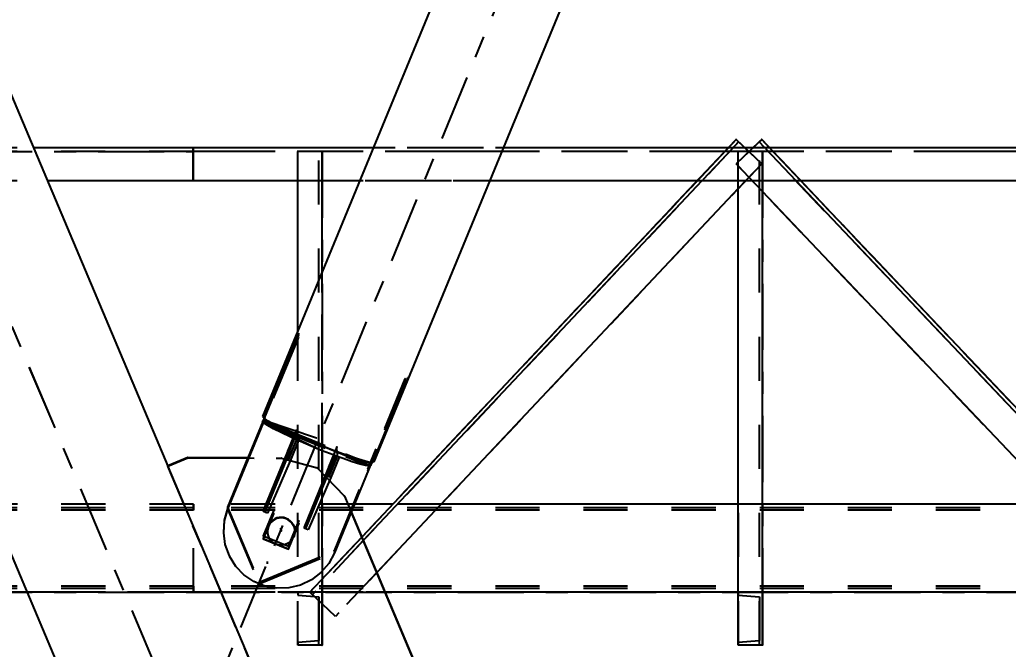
# Model space of a CAD drawing. Header units: millimetres. Extents: x 2368 to 8313, y 7493 to 11698.
# Drawn here: x 4962.84 to 5007.71, y 11270.83 to 11299.4 of the extents above; entities that cross this region are included whole.
import ezdxf

# ---------------------------------------------------------------- set-up
doc = ezdxf.new("R2010")
doc.units = ezdxf.units.MM
for name, pattern in [('XKITLINE00', [0]), ('XKITLINE02', [4, 2, -2]), ('XKITLINE03', [6, 3, -1, 1, -1])]:
    doc.linetypes.add(name, pattern=pattern)
doc.styles.add('ROMANS', font='romans.shx')
doc.dimstyles.new('MD300', dxfattribs={"dimtxt": 2.5, "dimasz": 2.5, "dimexe": 1, "dimexo": 1, "dimgap": 0.5, "dimtad": 1, "dimdec": 1, "dimlfac": 50, "dimrnd": 0.5, "dimdsep": 46, "dimtxsty": 'ROMANS', "dimcen": 1, "dimclrd": 146, "dimclre": 146, "dimclrt": 30, "dimadec": 1, "dimazin": 2, "dimtfac": 1, "dimtdec": 1, "dimtmove": 0, "dimatfit": 1, "dimfxl": 1, "dimtolj": 1, "dimtzin": 0, "dimlwd": -1, "dimlwe": -1, "dimarcsym": 0})

# ---------------------------------------------------------------- blocks, each defined once
blk = doc.blocks.new('*D36')
at = {"color": 146, "transparency": 16777216}
for p, q in [((3888.588, 11276.272), (3888.588, 10979.265)), ((5216.588, 11054.98), (5216.588, 10979.265)), ((3891.088, 10980.265), (5214.088, 10980.265))]:
    blk.add_line(p, q, dxfattribs=at)
for points in [[(3891.088, 10980.681), (3891.088, 10979.848), (3888.588, 10980.265)], [(5214.088, 10980.681), (5214.088, 10979.848), (5216.588, 10980.265)]]:
    blk.add_solid(points, dxfattribs=at)
at = {"layer": 'Defpoints', "color": 0, "transparency": 16777216}
for p in [(3888.588, 11277.272), (5216.588, 11055.98), (5216.588, 10980.265)]:
    blk.add_point(p, dxfattribs=at)
at = {"color": 30, "transparency": 16777216, "insert": (4552.588, 10982.015), "char_height": 2.5, "attachment_point": 5, "style": 'ROMANS'}
blk.add_mtext('\\A1;66400', dxfattribs=at)
blk = doc.blocks.new('*D38')
at = {"color": 146, "transparency": 16777216}
for p, q in [((3888.584, 11276.27), (3888.584, 10968.162)), ((6544.588, 11276.271), (6544.588, 10968.162)), ((6542.088, 10969.162), (3891.084, 10969.162))]:
    blk.add_line(p, q, dxfattribs=at)
for points in [[(3891.084, 10969.579), (3891.084, 10968.745), (3888.584, 10969.162)], [(6542.088, 10969.579), (6542.088, 10968.745), (6544.588, 10969.162)]]:
    blk.add_solid(points, dxfattribs=at)
at = {"layer": 'Defpoints', "color": 0, "transparency": 16777216}
for p in [(3888.584, 11277.27), (6544.588, 11277.271), (3888.584, 10969.162)]:
    blk.add_point(p, dxfattribs=at)
at = {"color": 30, "transparency": 16777216, "insert": (5216.586, 10970.912), "char_height": 2.5, "attachment_point": 5, "style": 'ROMANS'}
blk.add_mtext('\\A1;132800', dxfattribs=at)

msp = doc.modelspace()

# ---------------------------------------------------------------- linework, layer by layer
at = {"color": 8, "linetype": 'XKITLINE03'}
for p, q in [((4970.5881, 11266.2684), (5052.5881, 11465.4767)), ((4970.5882, 11266.2684), (5052.5882, 11465.4767)), ((4888.5881, 11460.5251), (5052.5881, 11072.0118)), ((4888.5882, 11460.5251), (5052.5882, 11072.0118)), ((4975.4816, 11285.0773), (4972.2719, 11277.2799)), ((4975.4815, 11285.0773), (4972.2719, 11277.2799)), ((4975.4837, 11284.9977), (4972.274, 11277.2002)), ((4975.4836, 11284.9977), (4972.274, 11277.2002)), ((4977.1201, 11275.3006), (4980.3298, 11283.0981)), ((4977.1201, 11275.3006), (4980.3297, 11283.0981)), ((4977.1222, 11275.221), (4980.3319, 11283.0185)), ((4977.1222, 11275.221), (4980.3318, 11283.0185)), ((4973.8614, 11281.1778), (4973.8746, 11281.1969)), ((4973.8614, 11281.1778), (4973.8746, 11281.1969)), ((4973.8759, 11281.1473), (4973.8614, 11281.1778)), ((4973.8759, 11281.1473), (4973.8614, 11281.1778)), ((4973.8746, 11281.1969), (4978.7506, 11279.2063)), ((4973.8746, 11281.1969), (4978.7506, 11279.2063)), ((4978.752, 11279.1568), (4973.8759, 11281.1473)), ((4978.7519, 11279.1568), (4973.8759, 11281.1473)), ((4976.3071, 11280.4113), (4973.9282, 11281.2047)), ((4973.9282, 11281.2047), (4978.6954, 11279.2586)), ((4976.307, 11280.4113), (4973.9282, 11281.2047)), ((4973.9282, 11281.2047), (4978.6954, 11279.2586)), ((4976.3194, 11279.9424), (4973.9311, 11281.095)), ((4973.9311, 11281.095), (4978.6983, 11279.1489)), ((4976.3195, 11279.9424), (4973.9312, 11281.095)), ((4973.9312, 11281.095), (4978.6983, 11279.1489)), ((4973.9828, 11277.1974), (4975.3866, 11280.6076)), ((4973.9829, 11277.1974), (4975.3866, 11280.6076)), ((4973.9857, 11277.0912), (4975.3895, 11280.5015)), ((4973.9857, 11277.0912), (4975.3894, 11280.5015)), ((4975.3824, 11280.7669), (4975.003, 11279.8452)), ((4975.3824, 11280.7669), (4975.003, 11279.8452)), ((4975.3866, 11280.6076), (4975.3824, 11280.7669)), ((4975.3866, 11280.6076), (4975.3824, 11280.7669)), ((4975.3894, 11280.5015), (4975.3936, 11280.3422)), ((4975.3895, 11280.5015), (4975.3937, 11280.3422)), ((4975.3936, 11280.3422), (4975.0142, 11279.4205)), ((4975.3937, 11280.3422), (4975.0143, 11279.4205)), ((4977.2328, 11280.0114), (4976.8534, 11279.0898)), ((4977.2329, 11280.0114), (4976.8535, 11279.0898)), ((4977.2371, 11279.8522), (4977.2328, 11280.0114)), ((4977.2371, 11279.8522), (4977.2329, 11280.0114)), ((4975.8333, 11276.442), (4977.2371, 11279.8522)), ((4975.8334, 11276.442), (4977.2371, 11279.8522)), ((4975.8361, 11276.3358), (4977.2399, 11279.746)), ((4975.8362, 11276.3358), (4977.2399, 11279.746)), ((4977.2441, 11279.5868), (4976.8647, 11278.6651)), ((4977.2441, 11279.5868), (4976.8648, 11278.6651)), ((4977.2399, 11279.746), (4977.2441, 11279.5868)), ((4977.2399, 11279.746), (4977.2441, 11279.5868)), ((4969.5605, 11279.1374), (4970.4733, 11279.5199)), ((4977.3118, 11260.7745), (4969.5605, 11279.1374)), ((4969.5606, 11279.1374), (4970.4734, 11279.5199)), ((4977.3118, 11260.7745), (4969.5606, 11279.1374)), ((4970.4733, 11279.5199), (4974.7149, 11279.4976)), ((4970.4734, 11279.5199), (4974.7149, 11279.4976)), ((4974.7149, 11279.4976), (4976.3338, 11279.059)), ((4974.7149, 11279.4976), (4976.3339, 11279.059)), ((4978.7651, 11279.1759), (4978.7519, 11279.1568)), ((4978.7652, 11279.1759), (4978.752, 11279.1568)), ((4976.3338, 11279.059), (4977.5728, 11277.7804)), ((4976.3339, 11279.059), (4977.5729, 11277.7804)), ((4977.5728, 11277.7804), (4981.9168, 11267.4971)), ((4977.5729, 11277.7804), (4981.9168, 11267.4971)), ((4972.2719, 11277.2799), (4973.702, 11273.8754)), ((4972.2719, 11277.2799), (4973.702, 11273.8754)), ((4972.274, 11277.2002), (4973.7041, 11273.7958)), ((4972.274, 11277.2002), (4973.7041, 11273.7958)), ((4974.3571, 11277.1162), (4973.8866, 11275.9733)), ((4974.357, 11277.1162), (4973.8866, 11275.9733)), ((4974.3602, 11276.9959), (4973.8897, 11275.853)), ((4974.3602, 11276.9959), (4973.8898, 11275.853)), ((4974.3606, 11276.9818), (4973.8901, 11275.8389)), ((4974.3606, 11276.9818), (4973.8902, 11275.8389)), ((4973.9817, 11277.2416), (4973.9829, 11277.1974)), ((4973.9817, 11277.2416), (4973.9828, 11277.1974)), ((4973.9869, 11277.047), (4973.9857, 11277.0912)), ((4973.9868, 11277.047), (4973.9857, 11277.0912)), ((4975.0338, 11275.505), (4975.5043, 11276.6479)), ((4975.0339, 11275.505), (4975.5043, 11276.6479)), ((4975.037, 11275.3847), (4975.5075, 11276.5275)), ((4975.0371, 11275.3847), (4975.5075, 11276.5275)), ((4975.0374, 11275.3705), (4975.5079, 11276.5134)), ((4975.0375, 11275.3705), (4975.5079, 11276.5134)), ((4975.8321, 11276.4862), (4975.8333, 11276.442)), ((4975.8322, 11276.4862), (4975.8334, 11276.442)), ((4973.8866, 11275.9733), (4975.0339, 11275.505)), ((4973.8866, 11275.9733), (4975.0338, 11275.505)), ((4974.6956, 11276.3035), (4974.6984, 11276.1974)), ((4974.6957, 11276.3035), (4974.6985, 11276.1974)), ((4975.8373, 11276.2916), (4975.8361, 11276.3358)), ((4975.8373, 11276.2916), (4975.8362, 11276.3358)), ((4973.8897, 11275.853), (4975.037, 11275.3847)), ((4973.8898, 11275.853), (4975.0371, 11275.3847)), ((4973.8901, 11275.8389), (4975.0374, 11275.3705)), ((4973.8902, 11275.8389), (4975.0375, 11275.3705)), ((4973.702, 11273.8754), (4977.1201, 11275.3006)), ((4973.702, 11273.8754), (4977.1201, 11275.3006)), ((4973.7041, 11273.7958), (4977.1222, 11275.221)), ((4973.7041, 11273.7958), (4977.1222, 11275.221))]:
    msp.add_line(p, q, dxfattribs=at)
at = {"color": 8, "linetype": 'XKITLINE00'}
for p, q in [((5040.5349, 11443.3622), (4973.8633, 11281.3923)), ((5045.5866, 11441.2999), (4978.915, 11279.33)), ((4903.1527, 11436.455), (4969.5606, 11279.1356)), ((4895.6673, 11433.3218), (5037.8981, 11096.3795)), ((4975.4107, 11285.0424), (4973.8931, 11281.3556)), ((4975.4497, 11284.9967), (4973.9321, 11281.31)), ((4975.4315, 11285.0897), (4975.4107, 11285.0424)), ((4975.4557, 11285.024), (4975.4107, 11285.0424)), ((4975.4521, 11285.1302), (4975.4315, 11285.0897)), ((4975.4739, 11285.0724), (4975.4315, 11285.0897)), ((4975.4655, 11285.0479), (4975.4497, 11284.9967)), ((4975.4703, 11285.16), (4975.4521, 11285.1302)), ((4975.4846, 11285.176), (4975.4703, 11285.16)), ((4975.4917, 11285.1338), (4975.4814, 11285.0942)), ((4975.4933, 11285.1768), (4975.4846, 11285.176)), ((4975.4958, 11285.1622), (4975.4917, 11285.1338)), ((4975.4933, 11285.1768), (4975.4958, 11285.1622)), ((4980.4288, 11283.1183), (4980.4107, 11283.0819)), ((4980.4428, 11283.1427), (4980.4288, 11283.1183)), ((4980.4491, 11283.1274), (4980.4387, 11283.0945)), ((4980.4513, 11283.1528), (4980.4428, 11283.1427)), ((4980.4535, 11283.1475), (4980.4491, 11283.1274)), ((4980.4513, 11283.1528), (4980.4535, 11283.1475)), ((4980.3667, 11282.9894), (4978.8491, 11279.3027)), ((4980.4041, 11283.0039), (4978.8865, 11279.3171)), ((4980.3906, 11283.0373), (4980.3667, 11282.9894)), ((4980.4041, 11283.0039), (4980.3808, 11283.0134)), ((4980.4232, 11283.0519), (4980.4012, 11283.0609)), ((4980.4232, 11283.0519), (4980.4041, 11283.0039)), ((4980.4387, 11283.0945), (4980.4232, 11283.0519)), ((4973.8633, 11281.3923), (4973.8931, 11281.3556)), ((4973.9368, 11281.3378), (4973.8652, 11281.164)), ((4973.9426, 11281.3354), (4973.8931, 11281.3556)), ((4973.9538, 11281.2953), (4972.2737, 11277.2135)), ((4973.9629, 11281.2891), (4972.2744, 11277.187)), ((4973.8651, 11281.1644), (4973.1896, 11279.5233)), ((4973.8721, 11281.1532), (4973.2012, 11279.5232)), ((4973.8614, 11281.1778), (4973.8652, 11281.164)), ((4973.8652, 11281.164), (4973.8759, 11281.1473)), ((4973.9405, 11281.3043), (4973.8759, 11281.1473)), ((4973.8898, 11281.1417), (4973.8759, 11281.1473)), ((4974.0006, 11281.2637), (4973.9312, 11281.095)), ((4974.0993, 11280.9816), (4973.9312, 11281.095)), ((4974.1162, 11281.1854), (4973.9321, 11281.31)), ((4974.1707, 11281.155), (4974.0993, 11280.9816)), ((4974.3606, 11280.8342), (4974.0993, 11280.9816)), ((4974.4183, 11281.0168), (4974.1162, 11281.1854)), ((4974.8193, 11280.8153), (4974.4183, 11281.0168)), ((4974.7038, 11280.6593), (4974.3606, 11280.8342)), ((4975.1147, 11280.4641), (4974.7038, 11280.6593)), ((4975.299, 11280.591), (4974.8193, 11280.8153)), ((4975.576, 11280.2568), (4975.1147, 11280.4641)), ((4975.8333, 11280.3552), (4975.299, 11280.591)), ((4975.0693, 11279.9862), (4973.8932, 11277.129)), ((4975.3012, 11280.38), (4974.9218, 11279.4583)), ((4975.2586, 11280.3994), (4975.0693, 11279.9862)), ((4975.4837, 11280.2983), (4975.1068, 11279.3828)), ((4975.3012, 11280.3803), (4975.3012, 11280.38)), ((4975.3096, 11280.3766), (4975.3012, 11280.38)), ((4976.0682, 11280.0462), (4975.576, 11280.2568)), ((4976.3956, 11280.1196), (4975.8333, 11280.3552)), ((4976.5707, 11279.841), (4976.0682, 11280.0462)), ((4976.9575, 11279.8962), (4976.3956, 11280.1196)), ((4970.4729, 11279.5375), (4969.5601, 11279.1551)), ((4970.4729, 11279.5375), (4970.4738, 11279.5022)), ((4973.2244, 11279.5231), (4970.4729, 11279.5375)), ((4977.0625, 11279.65), (4976.5707, 11279.841)), ((4977.149, 11279.6182), (4976.7722, 11278.7029)), ((4977.1047, 11279.6345), (4976.9198, 11279.2308)), ((4977.3367, 11279.549), (4976.9573, 11278.6273)), ((4977.4909, 11279.6962), (4976.9575, 11279.8962)), ((4977.3283, 11279.5524), (4977.0625, 11279.65)), ((4977.3367, 11279.549), (4977.3283, 11279.5524)), ((4977.3367, 11279.5494), (4977.3367, 11279.549)), ((4977.5227, 11279.4811), (4977.3368, 11279.5493)), ((4977.969, 11279.5294), (4977.4909, 11279.6962)), ((4978.368, 11279.4044), (4977.969, 11279.5294)), ((4969.5601, 11279.1551), (4969.5611, 11279.1197)), ((4970.4738, 11279.5022), (4969.5611, 11279.1197)), ((4969.5611, 11279.1197), (4977.3123, 11260.7568)), ((4973.206, 11279.4878), (4970.4738, 11279.5022)), ((4974.9218, 11279.4583), (4973.8944, 11277.0848)), ((4975.1068, 11279.3828), (4974.0794, 11277.0092)), ((4975.1068, 11279.3828), (4974.9218, 11279.4583)), ((4976.9198, 11279.2308), (4975.7436, 11276.3736)), ((4978.8103, 11279.3079), (4977.1226, 11275.2078)), ((4977.9321, 11279.3414), (4977.5227, 11279.4811)), ((4978.2735, 11279.2368), (4977.9321, 11279.3414)), ((4978.5325, 11279.1718), (4978.2735, 11279.2368)), ((4978.6677, 11279.3273), (4978.368, 11279.4044)), ((4978.6034, 11279.3439), (4978.5325, 11279.1718)), ((4978.6983, 11279.1489), (4978.5325, 11279.1718)), ((4978.8491, 11279.3027), (4978.6677, 11279.3273)), ((4978.7662, 11279.3139), (4978.6983, 11279.1489)), ((4978.814, 11279.3074), (4978.752, 11279.1568)), ((4978.762, 11279.1649), (4978.752, 11279.1568)), ((4978.8203, 11279.3066), (4978.762, 11279.1649)), ((4978.8865, 11279.3171), (4978.8596, 11279.3281)), ((4978.915, 11279.33), (4978.8865, 11279.3171)), ((4976.7722, 11278.7029), (4975.7448, 11276.3293)), ((4976.9573, 11278.6273), (4975.9299, 11276.2538)), ((4976.9573, 11278.6273), (4976.7722, 11278.7029)), ((4972.2737, 11277.2135), (4972.12, 11276.6898)), ((4972.2744, 11277.187), (4972.1207, 11276.6633)), ((4972.2737, 11277.2135), (4972.2744, 11277.187)), ((4973.8932, 11277.129), (4973.8944, 11277.0848)), ((4974.0794, 11277.0092), (4973.8944, 11277.0848)), ((4977.8777, 11277.0422), (4981.2182, 11269.1343)), ((4977.8846, 11277.059), (4981.2321, 11269.1347)), ((4972.12, 11276.6898), (4972.0789, 11276.1458)), ((4972.1207, 11276.6633), (4972.0796, 11276.1192)), ((4972.12, 11276.6898), (4972.1207, 11276.6633)), ((4974.1248, 11276.4315), (4974.0927, 11276.3288)), ((4974.1252, 11276.4174), (4974.0931, 11276.3146)), ((4974.1252, 11276.4174), (4974.0931, 11276.3146)), ((4974.1256, 11276.4032), (4974.0935, 11276.3004)), ((4974.1744, 11276.5272), (4974.1248, 11276.4315)), ((4974.1248, 11276.4315), (4974.1252, 11276.4174)), ((4974.1748, 11276.5131), (4974.1252, 11276.4174)), ((4974.1748, 11276.5131), (4974.1252, 11276.4174)), ((4974.1252, 11276.4174), (4974.1256, 11276.4032)), ((4974.1751, 11276.4989), (4974.1256, 11276.4032)), ((4974.2399, 11276.6129), (4974.1744, 11276.5272)), ((4974.2403, 11276.5987), (4974.1748, 11276.5131)), ((4974.2403, 11276.5987), (4974.1748, 11276.5131)), ((4974.2406, 11276.5846), (4974.1751, 11276.4989)), ((4974.3193, 11276.6859), (4974.2399, 11276.6129)), ((4974.3197, 11276.6717), (4974.2403, 11276.5987)), ((4974.3197, 11276.6717), (4974.2403, 11276.5987)), ((4974.3201, 11276.6576), (4974.2406, 11276.5846)), ((4974.4102, 11276.7441), (4974.3193, 11276.6859)), ((4974.4106, 11276.7299), (4974.3197, 11276.6717)), ((4974.4106, 11276.7299), (4974.3197, 11276.6717)), ((4974.411, 11276.7158), (4974.3201, 11276.6576)), ((4974.5099, 11276.7856), (4974.4102, 11276.7441)), ((4974.5103, 11276.7715), (4974.4106, 11276.7299)), ((4974.5103, 11276.7715), (4974.4106, 11276.7299)), ((4974.5107, 11276.7573), (4974.411, 11276.7158)), ((4974.6154, 11276.8093), (4974.5099, 11276.7856)), ((4974.6157, 11276.7952), (4974.5103, 11276.7715)), ((4974.6157, 11276.7952), (4974.5103, 11276.7715)), ((4974.6161, 11276.781), (4974.5107, 11276.7573)), ((4974.7233, 11276.8144), (4974.6154, 11276.8093)), ((4974.7237, 11276.8003), (4974.6157, 11276.7952)), ((4974.7237, 11276.8003), (4974.6157, 11276.7952)), ((4974.7241, 11276.7861), (4974.6161, 11276.781)), ((4974.8305, 11276.8008), (4974.7233, 11276.8144)), ((4974.8309, 11276.7866), (4974.7237, 11276.8003)), ((4974.8309, 11276.7866), (4974.7237, 11276.8003)), ((4974.8313, 11276.7725), (4974.7241, 11276.7861)), ((4974.9337, 11276.7688), (4974.8305, 11276.8008)), ((4974.9341, 11276.7547), (4974.8309, 11276.7866)), ((4974.9341, 11276.7547), (4974.8309, 11276.7866)), ((4974.9345, 11276.7405), (4974.8313, 11276.7725)), ((4974.9337, 11276.7688), (4974.9341, 11276.7547)), ((4975.0297, 11276.7195), (4974.9337, 11276.7688)), ((4975.0301, 11276.7053), (4974.9341, 11276.7547)), ((4975.0301, 11276.7053), (4974.9341, 11276.7547)), ((4974.9341, 11276.7547), (4974.9345, 11276.7405)), ((4975.0305, 11276.6912), (4974.9345, 11276.7405)), ((4975.1157, 11276.6543), (4975.0297, 11276.7195)), ((4975.1161, 11276.6401), (4975.0301, 11276.7053)), ((4975.1161, 11276.6401), (4975.0301, 11276.7053)), ((4975.1165, 11276.6259), (4975.0305, 11276.6912)), ((4975.1157, 11276.6543), (4975.189, 11276.5752)), ((4975.1161, 11276.6401), (4975.1894, 11276.561)), ((4975.1161, 11276.6401), (4975.1894, 11276.561)), ((4975.1165, 11276.6259), (4975.1898, 11276.5468)), ((4975.189, 11276.5752), (4975.2474, 11276.4846)), ((4975.1894, 11276.561), (4975.2478, 11276.4704)), ((4975.1894, 11276.561), (4975.2478, 11276.4704)), ((4975.1898, 11276.5468), (4975.2482, 11276.4563)), ((4975.2474, 11276.4846), (4975.2891, 11276.3853)), ((4975.2478, 11276.4704), (4975.2895, 11276.3711)), ((4975.2478, 11276.4704), (4975.2895, 11276.3711)), ((4975.2482, 11276.4563), (4975.2899, 11276.357)), ((4975.2891, 11276.3853), (4975.3129, 11276.2803)), ((4972.0796, 11276.1192), (4972.1531, 11275.5786)), ((4974.0927, 11276.3288), (4974.079, 11276.222)), ((4974.0931, 11276.3146), (4974.0794, 11276.2078)), ((4974.0931, 11276.3146), (4974.0794, 11276.2078)), ((4974.0935, 11276.3004), (4974.0797, 11276.1937)), ((4974.0797, 11276.1937), (4974.0848, 11276.0861)), ((4974.0848, 11276.0861), (4974.1086, 11275.9811)), ((4974.1086, 11275.9811), (4974.1503, 11275.8818)), ((4975.2729, 11275.9349), (4975.2233, 11275.8392)), ((4975.305, 11276.0377), (4975.2729, 11275.9349)), ((4975.2895, 11276.3711), (4975.3133, 11276.2661)), ((4975.2895, 11276.3711), (4975.3133, 11276.2661)), ((4975.2899, 11276.357), (4975.3136, 11276.252)), ((4975.3187, 11276.1444), (4975.305, 11276.0377)), ((4975.3136, 11276.252), (4975.3187, 11276.1444)), ((4975.7436, 11276.3736), (4975.7448, 11276.3293)), ((4975.9299, 11276.2538), (4975.7448, 11276.3293)), ((4972.1531, 11275.5786), (4972.3377, 11275.065)), ((4974.1503, 11275.8818), (4974.2087, 11275.7913)), ((4974.2087, 11275.7913), (4974.282, 11275.7122)), ((4974.368, 11275.647), (4974.282, 11275.7122)), ((4974.464, 11275.5976), (4974.368, 11275.647)), ((4974.5672, 11275.5656), (4974.464, 11275.5976)), ((4974.6744, 11275.552), (4974.5672, 11275.5656)), ((4974.7823, 11275.5571), (4974.6744, 11275.552)), ((4974.8878, 11275.5808), (4974.7823, 11275.5571)), ((4974.9875, 11275.6223), (4974.8878, 11275.5808)), ((4975.0784, 11275.6805), (4974.9875, 11275.6223)), ((4975.1578, 11275.7535), (4975.0784, 11275.6805)), ((4975.2233, 11275.8392), (4975.1578, 11275.7535)), ((4972.3377, 11275.065), (4972.6256, 11274.6009)), ((4977.1226, 11275.2078), (4976.8629, 11274.7273)), ((4972.6256, 11274.6009), (4973.004, 11274.2065)), ((4976.8629, 11274.7273), (4976.5087, 11274.3111)), ((4973.4565, 11273.8992), (4973.004, 11274.2065)), ((4976.5087, 11274.3111), (4976.0754, 11273.9774)), ((4973.9633, 11273.6923), (4973.4565, 11273.8992)), ((4974.5022, 11273.5949), (4973.9633, 11273.6923)), ((4975.5818, 11273.7406), (4975.0497, 11273.6113)), ((4976.0754, 11273.9774), (4975.5818, 11273.7406)), ((4975.0497, 11273.6113), (4974.5022, 11273.5949))]:
    msp.add_line(p, q, dxfattribs=at)
at = {"color": 1, "linetype": 'XKITLINE03'}
for p, q in [((4995.3565, 11293.9644), (4976.0091, 11273.4162)), ((4976.0091, 11273.4162), (4995.3565, 11293.9644)), ((5016.0091, 11273.4162), (4996.5192, 11293.9667)), ((4996.5192, 11293.9667), (5016.0091, 11273.4162)), ((4636.3956, 11293.4162), (4970.7162, 11293.4162)), ((4636.3956, 11293.4162), (4970.7162, 11293.4162)), ((5134.4319, 11293.4162), (4970.7162, 11293.4162)), ((5134.4319, 11293.4162), (4970.7162, 11293.4162)), ((4976.5591, 11271.0162), (4976.5591, 11293.4162)), ((4976.5591, 11293.4162), (4976.5591, 11271.0162)), ((4996.5591, 11271.0162), (4996.5591, 11293.4162)), ((4996.5591, 11293.4162), (4996.5591, 11271.0162)), ((4636.3956, 11273.4162), (4970.7229, 11273.4162)), ((4970.7228, 11273.4162), (4636.3956, 11273.4162)), ((5134.4319, 11273.4162), (4970.7229, 11273.4162)), ((4970.7229, 11273.4162), (5134.4319, 11273.4162)), ((4976.5591, 11273.4162), (4976.5591, 11273.4162)), ((4996.5591, 11273.4162), (4996.5591, 11273.4162))]:
    msp.add_line(p, q, dxfattribs=at)
at = {"color": 3, "linetype": 'XKITLINE02'}
for p, q in [((4995.3565, 11293.9644), (4976.0091, 11273.4162)), ((4995.3565, 11293.9644), (4995.3565, 11293.9644)), ((4996.5214, 11292.8676), (4995.3565, 11293.9644)), ((4996.5192, 11293.9667), (4995.3583, 11292.8657)), ((4996.5192, 11293.9667), (4996.4031, 11293.8566)), ((5016.0091, 11273.4162), (4996.5192, 11293.9667)), ((4970.7162, 11293.5862), (4636.3956, 11293.5862)), ((4970.7162, 11293.5862), (4954.6527, 11293.5862)), ((4970.7162, 11292.0862), (4970.7162, 11293.5862)), ((4970.7162, 11292.0862), (4970.7162, 11293.5862)), ((4970.7162, 11292.0862), (4970.7162, 11293.5862)), ((5134.4319, 11293.5862), (4970.7162, 11293.5862)), ((4970.7162, 11293.5862), (4970.7162, 11292.0862)), ((4970.7162, 11292.0862), (4970.7162, 11293.5862)), ((4970.7162, 11293.5862), (4970.7162, 11292.0862)), ((4995.473, 11293.8547), (4976.1256, 11273.3065)), ((5127.8823, 11293.5862), (4978.8826, 11293.5862)), ((4995.0004, 11293.5862), (4993.588, 11292.0862)), ((4995.2201, 11293.5862), (4993.8078, 11292.0862)), ((4996.118, 11293.5862), (4995.3582, 11292.8657)), ((4995.473, 11293.8547), (4995.473, 11293.8547)), ((4996.5214, 11292.8676), (4995.7581, 11293.5862)), ((5015.893, 11273.3061), (4996.4031, 11293.8566)), ((4998.0821, 11292.0862), (4996.6595, 11293.5862)), ((4998.3026, 11292.0862), (4996.88, 11293.5862)), ((4970.7162, 11293.4162), (4636.3956, 11293.4162)), ((4970.7162, 11293.4162), (4636.3956, 11293.4162)), ((5134.4319, 11293.4162), (4970.7162, 11293.4162)), ((4970.7162, 11293.4162), (4970.7162, 11292.0862)), ((5134.4319, 11293.4162), (4970.7162, 11293.4162)), ((4970.7162, 11293.4162), (4970.7162, 11292.0862)), ((4975.4591, 11292.0862), (4975.4591, 11293.4162)), ((4976.5591, 11293.4162), (4975.4591, 11293.4162)), ((4976.5592, 11293.4162), (4975.4591, 11293.4162)), ((4975.4592, 11271.0162), (4975.4591, 11293.4162)), ((4976.4191, 11271.0162), (4976.4191, 11293.4162)), ((4976.4192, 11271.0162), (4976.4191, 11293.4162)), ((4976.5591, 11292.0862), (4976.5591, 11293.4162)), ((4976.5592, 11271.0162), (4976.5591, 11293.4162)), ((4995.4591, 11292.0862), (4995.4591, 11293.4162)), ((4996.5591, 11293.4162), (4995.4591, 11293.4162)), ((4996.5592, 11293.4162), (4995.4591, 11293.4162)), ((4995.4592, 11271.0162), (4995.4591, 11293.4162)), ((4996.4191, 11271.0162), (4996.4191, 11293.4162)), ((4996.4192, 11271.0162), (4996.4191, 11293.4162)), ((4996.5591, 11292.0862), (4996.5591, 11293.4162)), ((4996.5592, 11271.0162), (4996.5591, 11293.4162)), ((4996.5214, 11292.8676), (4977.174, 11272.3194)), ((4996.5591, 11291.5995), (4995.3582, 11292.8657)), ((5014.8482, 11272.3152), (4995.3583, 11292.8657)), ((4996.5214, 11292.8676), (4995.4591, 11291.7394)), ((4970.7162, 11292.0862), (4636.3956, 11292.0862)), ((4970.7162, 11292.0862), (4955.2859, 11292.0862)), ((5134.4319, 11292.0862), (4970.7162, 11292.0862)), ((5128.5135, 11292.0862), (4978.2651, 11292.0862)), ((4976.5591, 11271.0162), (4976.5591, 11287.9416)), ((4975.4591, 11271.0162), (4975.4591, 11285.2693)), ((4970.7229, 11277.4162), (4636.3956, 11277.4162)), ((4970.7228, 11277.4162), (4636.3956, 11277.4162)), ((4970.7296, 11277.4162), (4961.4784, 11277.4162)), ((4970.7228, 11277.1398), (4970.7228, 11277.4162)), ((4970.7228, 11273.4162), (4970.7228, 11277.4162)), ((5134.4319, 11277.4162), (4970.7229, 11277.4162)), ((4970.7229, 11277.4162), (4970.7229, 11277.2462)), ((4970.7229, 11273.4162), (4970.7229, 11277.4162)), ((4970.7229, 11277.1398), (4970.7229, 11277.4162)), ((4970.7229, 11273.4162), (4970.7229, 11277.4162)), ((5134.4319, 11277.4162), (4970.7229, 11277.4162)), ((4970.7296, 11277.4162), (4970.7296, 11277.4162)), ((4970.7296, 11277.1398), (4970.7296, 11277.4162)), ((4970.7296, 11273.4162), (4970.7296, 11277.4162)), ((4981.9729, 11277.4162), (4979.7753, 11277.4162)), ((4996.5591, 11277.4162), (4995.4591, 11277.4162)), ((4970.7229, 11277.2462), (4636.3956, 11277.2462)), ((4970.7228, 11277.2462), (4636.3956, 11277.2462)), ((4970.7229, 11277.1398), (4636.3956, 11277.1398)), ((4970.7228, 11277.1398), (4636.3956, 11277.1398)), ((5134.4319, 11277.2462), (4970.7229, 11277.2462)), ((4970.7229, 11277.2462), (4970.7229, 11277.1398)), ((5134.4319, 11277.2462), (4970.7229, 11277.2462)), ((5134.4319, 11277.1398), (4970.7229, 11277.1398)), ((5134.4319, 11277.1398), (4970.7229, 11277.1398)), ((4974.6956, 11276.3035), (4974.6952, 11276.3177)), ((4974.6957, 11276.3035), (4974.6953, 11276.3177)), ((4974.6963, 11276.277), (4974.6956, 11276.3035)), ((4974.6964, 11276.277), (4974.6957, 11276.3035)), ((4974.6975, 11276.2328), (4974.6965, 11276.2681)), ((4974.6975, 11276.2328), (4974.6966, 11276.2681)), ((4974.6984, 11276.1974), (4974.6977, 11276.2239)), ((4974.6985, 11276.1974), (4974.6978, 11276.2239)), ((4974.6988, 11276.1832), (4974.6984, 11276.1974)), ((4974.6989, 11276.1832), (4974.6985, 11276.1974)), ((4974.6992, 11276.1691), (4974.6989, 11276.1832)), ((4978.366, 11275.9194), (4976.0091, 11273.4162)), ((4978.434, 11275.7582), (4976.1256, 11273.3065)), ((4974.0839, 11274.7042), (4974.081, 11274.8104)), ((4979.0466, 11274.3082), (4977.174, 11272.3194)), ((4970.7229, 11273.6926), (4636.3956, 11273.6926)), ((4970.7228, 11273.6926), (4636.3956, 11273.6926)), ((5134.4319, 11273.6926), (4970.7229, 11273.6926)), ((4970.7229, 11273.6926), (4970.7229, 11273.5862)), ((5134.4319, 11273.6926), (4970.7229, 11273.6926)), ((4970.7229, 11273.5862), (4636.3956, 11273.5862)), ((4970.7228, 11273.5862), (4636.3956, 11273.5862)), ((4970.7229, 11273.4162), (4636.3956, 11273.4162)), ((4970.7228, 11273.4162), (4636.3956, 11273.4162)), ((4970.7296, 11273.4162), (4963.1669, 11273.4162)), ((5134.4319, 11273.5862), (4970.7229, 11273.5862)), ((4970.7229, 11273.5862), (4970.7229, 11273.4162)), ((5134.4319, 11273.5862), (4970.7229, 11273.5862)), ((5116.5591, 11273.4162), (4970.7229, 11273.4162)), ((5134.4319, 11273.4162), (4970.7229, 11273.4162)), ((4975.4591, 11273.4162), (4975.4591, 11273.2802)), ((4976.5591, 11273.4162), (4975.4591, 11273.4162)), ((4975.4591, 11273.4162), (4975.4591, 11273.2802)), ((4975.4591, 11273.2802), (4976.4191, 11273.2034)), ((4975.4591, 11273.2802), (4975.4591, 11273.2802)), ((4975.4591, 11273.2802), (4976.4191, 11273.2034)), ((4977.174, 11272.3194), (4976.0091, 11273.4162)), ((4977.174, 11272.3194), (4976.0091, 11273.4162)), ((4976.5591, 11273.4162), (4976.5591, 11271.0162)), ((4976.5591, 11273.4162), (4976.5591, 11271.0162)), ((4996.5591, 11273.4162), (4995.4591, 11273.4162)), ((4995.4591, 11273.4162), (4995.4591, 11273.2802)), ((4996.5591, 11273.4162), (4995.4591, 11273.4162)), ((4995.4591, 11273.4162), (4995.4591, 11273.2802)), ((4995.4591, 11273.2802), (4996.4191, 11273.2034)), ((4995.4591, 11273.2802), (4995.4591, 11273.2802)), ((4995.4591, 11273.2802), (4996.4191, 11273.2034)), ((4996.5591, 11273.4162), (4996.5591, 11271.0162)), ((4996.5591, 11273.4162), (4996.5591, 11271.0162)), ((4976.4191, 11273.2034), (4976.4191, 11271.229)), ((4976.4191, 11273.2034), (4976.4191, 11273.2034)), ((4976.4191, 11273.2034), (4976.4191, 11271.229)), ((4996.4191, 11273.2034), (4996.4191, 11271.229)), ((4996.4191, 11273.2034), (4996.4191, 11273.2034)), ((4996.4191, 11273.2034), (4996.4191, 11271.229)), ((4975.4591, 11271.1522), (4976.4191, 11271.229)), ((4975.4591, 11271.1522), (4976.4191, 11271.229)), ((4975.4591, 11271.1522), (4975.4591, 11271.0162)), ((4975.4591, 11271.1522), (4975.4591, 11271.1522)), ((4975.4591, 11271.1522), (4975.4591, 11271.0162)), ((4976.5591, 11271.0162), (4975.4591, 11271.0162)), ((4976.5592, 11271.0162), (4975.4591, 11271.0162)), ((4976.5591, 11271.0162), (4975.4591, 11271.0162)), ((4976.4191, 11271.229), (4976.4191, 11271.229)), ((4995.4591, 11271.1522), (4996.4191, 11271.229)), ((4995.4591, 11271.1522), (4996.4191, 11271.229)), ((4995.4591, 11271.1522), (4995.4591, 11271.0162)), ((4995.4591, 11271.1522), (4995.4591, 11271.1522)), ((4995.4591, 11271.1522), (4995.4591, 11271.0162)), ((4996.5592, 11271.0162), (4995.4591, 11271.0162)), ((4996.5591, 11271.0162), (4995.4591, 11271.0162)), ((4996.4191, 11271.229), (4996.4191, 11271.229))]:
    msp.add_line(p, q, dxfattribs=at)
at = {"color": 7, "linetype": 'XKITLINE00'}
for p, q in [((4995.3565, 11293.9644), (4995.0004, 11293.5862)), ((4995.7581, 11293.5862), (4995.3565, 11293.9644)), ((4996.5192, 11293.9667), (4996.118, 11293.5862)), ((4996.88, 11293.5862), (4996.5192, 11293.9667)), ((4970.7162, 11293.5862), (4963.4607, 11293.5862)), ((4970.7162, 11292.0862), (4970.7162, 11293.5862)), ((4978.8826, 11293.5862), (4970.7162, 11293.5862)), ((4970.7162, 11292.0862), (4970.7162, 11293.5862)), ((5121.9616, 11293.5862), (4984.7833, 11293.5862)), ((4995.473, 11293.8547), (4995.2201, 11293.5862)), ((4996.6595, 11293.5862), (4996.4031, 11293.8566)), ((4970.7162, 11292.0862), (4964.0939, 11292.0862)), ((4978.2651, 11292.0862), (4970.7162, 11292.0862)), ((4975.4591, 11285.2693), (4975.4591, 11292.0862)), ((4976.5591, 11287.9416), (4976.5591, 11292.0862)), ((4993.588, 11292.0862), (4978.366, 11275.9194)), ((4993.8078, 11292.0862), (4978.434, 11275.7582)), ((4995.4591, 11291.7394), (4979.0466, 11274.3082)), ((5122.5929, 11292.0862), (4984.1658, 11292.0862)), ((4995.4591, 11271.0162), (4995.4591, 11292.0862)), ((4996.5591, 11271.0162), (4996.5591, 11292.0862)), ((5015.893, 11273.3061), (4998.0821, 11292.0862)), ((5016.0091, 11273.4162), (4998.3026, 11292.0862)), ((5014.8482, 11272.3152), (4996.5591, 11291.5995)), ((4979.7753, 11277.4162), (4978.0316, 11277.4162)), ((4995.4591, 11277.4162), (4981.9729, 11277.4162)), ((5010.0104, 11277.4162), (4996.5591, 11277.4162)), ((4963.1669, 11273.4162), (4956.5591, 11273.4162)), ((4995.4591, 11273.4162), (4979.4234, 11273.4162)), ((5013.804, 11273.4162), (4996.5591, 11273.4162)), ((4996.5591, 11271.0162), (4995.4591, 11271.0162))]:
    msp.add_line(p, q, dxfattribs=at)
at = {"color": 3, "linetype": 'XKITLINE00'}
for p, q in [((4974.6992, 11276.1691), (4974.6988, 11276.1832)), ((4974.0838, 11274.7042), (4974.081, 11274.8104))]:
    msp.add_line(p, q, dxfattribs=at)
at = {"color": 1, "linetype": 'XKITLINE00'}
for centre in [(4995.3565, 11293.9644), (4995.3565, 11293.9644), (4996.5192, 11293.9667), (4996.5192, 11293.9667), (4970.7162, 11293.4162), (4970.7162, 11293.4162), (4970.7162, 11293.4162), (4970.7162, 11293.4162), (4976.5591, 11293.4162), (4976.5591, 11293.4162), (4996.5591, 11293.4162), (4996.5591, 11293.4162), (4970.7228, 11273.4162), (4970.7229, 11273.4162), (4970.7229, 11273.4162), (4970.7296, 11273.4162), (4976.0091, 11273.4162), (4976.0091, 11273.4162), (4976.5591, 11273.4162), (4996.5591, 11273.4162), (4976.5591, 11271.0162), (4976.5591, 11271.0162), (4996.5591, 11271.0162), (4996.5591, 11271.0162)]:
    msp.add_circle(centre, 0.004, dxfattribs=at)
at = {"color": 8, "linetype": 'XKITLINE00'}
for centre in [(4975.4815, 11285.0773), (4975.4816, 11285.0773), (4975.4836, 11284.9977), (4975.4837, 11284.9977), (4980.3297, 11283.0981), (4980.3298, 11283.0981), (4980.3318, 11283.0185), (4980.3319, 11283.0185), (4973.8614, 11281.1778), (4973.8614, 11281.1778), (4973.8614, 11281.1778), (4973.8614, 11281.1778), (4973.8746, 11281.1969), (4973.8746, 11281.1969), (4973.8746, 11281.1969), (4973.8746, 11281.1969), (4973.8759, 11281.1473), (4973.8759, 11281.1473), (4973.8759, 11281.1473), (4973.8759, 11281.1473), (4973.9282, 11281.2047), (4973.9282, 11281.2047), (4973.9282, 11281.2047), (4973.9282, 11281.2047), (4973.9311, 11281.095), (4973.9311, 11281.095), (4973.9312, 11281.095), (4973.9312, 11281.095), (4975.3824, 11280.7669), (4975.3824, 11280.7669), (4975.3824, 11280.7669), (4975.3824, 11280.7669), (4975.3866, 11280.6076), (4975.3866, 11280.6076), (4975.3866, 11280.6076), (4975.3866, 11280.6076), (4975.3894, 11280.5015), (4975.3894, 11280.5015), (4975.3895, 11280.5015), (4975.3895, 11280.5015), (4975.3936, 11280.3422), (4975.3936, 11280.3422), (4975.3937, 11280.3422), (4975.3937, 11280.3422), (4976.307, 11280.4113), (4976.3071, 11280.4113), (4977.2328, 11280.0114), (4977.2328, 11280.0114), (4977.2329, 11280.0114), (4977.2329, 11280.0114), (4970.4733, 11279.5199), (4970.4733, 11279.5199), (4970.4734, 11279.5199), (4970.4734, 11279.5199), (4975.003, 11279.8452), (4975.003, 11279.8452), (4976.3194, 11279.9424), (4976.3195, 11279.9424), (4977.2371, 11279.8522), (4977.2371, 11279.8522), (4977.2371, 11279.8522), (4977.2371, 11279.8522), (4977.2399, 11279.746), (4977.2399, 11279.746), (4977.2399, 11279.746), (4977.2399, 11279.746), (4977.2441, 11279.5868), (4977.2441, 11279.5868), (4977.2441, 11279.5868), (4977.2441, 11279.5868), (4969.5605, 11279.1374), (4969.5605, 11279.1374), (4969.5606, 11279.1374), (4969.5606, 11279.1374), (4974.7149, 11279.4976), (4974.7149, 11279.4976), (4974.7149, 11279.4976), (4974.7149, 11279.4976), (4975.0142, 11279.4205), (4975.0143, 11279.4205), (4976.8534, 11279.0898), (4976.8535, 11279.0898), (4978.6954, 11279.2586), (4978.6954, 11279.2586), (4978.6983, 11279.1489), (4978.6983, 11279.1489), (4978.7506, 11279.2063), (4978.7506, 11279.2063), (4978.7519, 11279.1568), (4978.7519, 11279.1568), (4978.752, 11279.1568), (4978.752, 11279.1568), (4978.7651, 11279.1759), (4978.7652, 11279.1759), (4976.3338, 11279.059), (4976.3338, 11279.059), (4976.3339, 11279.059), (4976.3339, 11279.059), (4976.8647, 11278.6651), (4976.8648, 11278.6651), (4977.5728, 11277.7804), (4977.5728, 11277.7804), (4977.5729, 11277.7804), (4977.5729, 11277.7804), (4972.2719, 11277.2799), (4972.2719, 11277.2799), (4972.2719, 11277.2799), (4972.2719, 11277.2799), (4972.274, 11277.2002), (4972.274, 11277.2002), (4972.274, 11277.2002), (4972.274, 11277.2002), (4973.9817, 11277.2416), (4973.9817, 11277.2416), (4973.9828, 11277.1974), (4973.9828, 11277.1974), (4973.9829, 11277.1974), (4973.9829, 11277.1974), (4973.9857, 11277.0912), (4973.9857, 11277.0912), (4973.9857, 11277.0912), (4973.9857, 11277.0912), (4973.9868, 11277.047), (4973.9869, 11277.047), (4974.357, 11277.1162), (4974.3571, 11277.1162), (4974.3602, 11276.9959), (4974.3602, 11276.9959), (4974.3606, 11276.9818), (4974.3606, 11276.9818), (4975.5043, 11276.6479), (4975.5043, 11276.6479), (4975.5075, 11276.5275), (4975.5075, 11276.5275), (4975.5079, 11276.5134), (4975.5079, 11276.5134), (4975.8321, 11276.4862), (4975.8322, 11276.4862), (4975.8333, 11276.442), (4975.8333, 11276.442), (4975.8334, 11276.442), (4975.8334, 11276.442), (4973.8866, 11275.9733), (4973.8866, 11275.9733), (4973.8866, 11275.9733), (4973.8866, 11275.9733), (4974.6956, 11276.3035), (4974.6957, 11276.3035), (4974.6984, 11276.1974), (4974.6985, 11276.1974), (4975.8361, 11276.3358), (4975.8361, 11276.3358), (4975.8362, 11276.3358), (4975.8362, 11276.3358), (4975.8373, 11276.2916), (4975.8373, 11276.2916), (4973.8897, 11275.853), (4973.8897, 11275.853), (4973.8898, 11275.853), (4973.8898, 11275.853), (4973.8901, 11275.8389), (4973.8901, 11275.8389), (4973.8902, 11275.8389), (4973.8902, 11275.8389), (4975.0338, 11275.505), (4975.0338, 11275.505), (4975.0339, 11275.505), (4975.0339, 11275.505), (4975.037, 11275.3847), (4975.037, 11275.3847), (4975.0371, 11275.3847), (4975.0371, 11275.3847), (4975.0374, 11275.3705), (4975.0374, 11275.3705), (4975.0375, 11275.3705), (4975.0375, 11275.3705), (4977.1201, 11275.3006), (4977.1201, 11275.3006), (4977.1201, 11275.3006), (4977.1201, 11275.3006), (4977.1222, 11275.221), (4977.1222, 11275.221), (4977.1222, 11275.221), (4977.1222, 11275.221), (4973.702, 11273.8754), (4973.702, 11273.8754), (4973.702, 11273.8754), (4973.702, 11273.8754), (4973.7041, 11273.7958), (4973.7041, 11273.7958), (4973.7041, 11273.7958), (4973.7041, 11273.7958)]:
    msp.add_circle(centre, 0.004, dxfattribs=at)

# ---------------------------------------------------------------- dimensions: what is measured, and where the dimension line sits
for base, p1, p2, picture, middle in [((3888.5836, 10969.1621), (6544.5882, 11277.2708), (3888.5836, 11277.2703), '*D38', (5216.5859, 10970.9121)), ((5216.5882, 10980.2647), (3888.5882, 11277.2717), (5216.5882, 11055.9804), '*D36', (4552.5882, 10982.0147))]:
    dim = msp.add_linear_dim(base=base, p1=p1, p2=p2, dimstyle='MD300')
    dim.commit()
    dim.dimension.update_dxf_attribs({"geometry": picture, "text_midpoint": middle})

doc.saveas('drawing.dxf')
